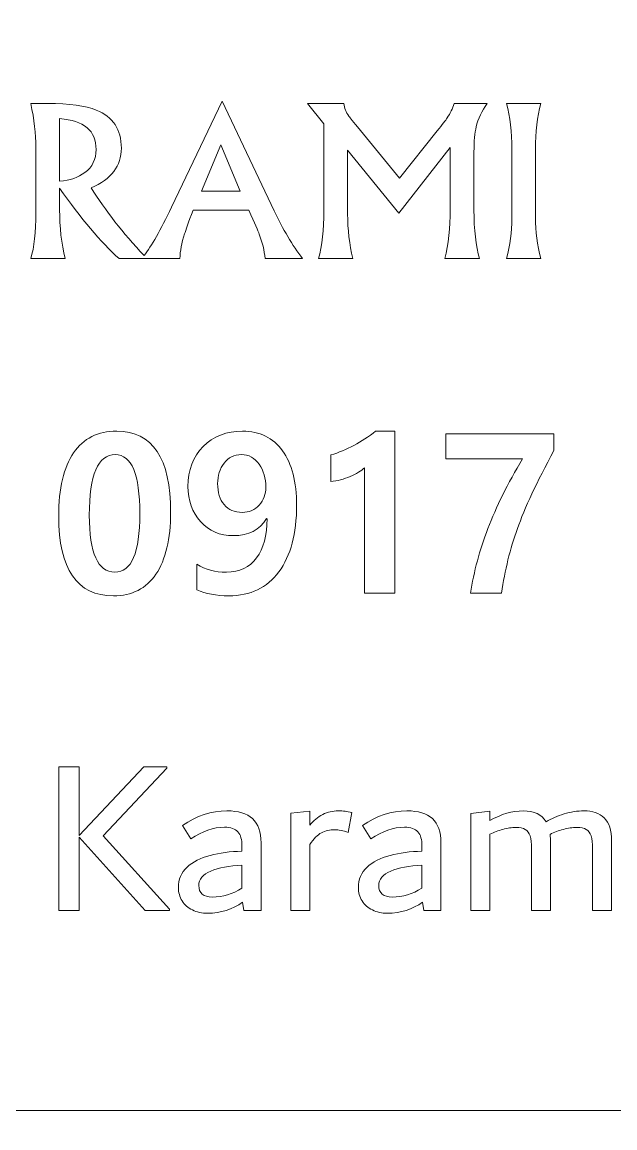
# Model space of a CAD drawing. Header units: millimetres. Extents: x -160 to 532, y -73 to 132.
# Drawn here: x -7.05 to 2.73, y -62.57 to -44.35 of the extents above; entities that cross this region are included whole.
import ezdxf

# ---------------------------------------------------------------- set-up
doc = ezdxf.new("R2010")
doc.units = ezdxf.units.MM
doc.header["$MEASUREMENT"] = 0
doc.layers.add('Layer 1', color=7, linetype='Continuous')

msp = doc.modelspace()

# ---------------------------------------------------------------- linework, layer by layer
at = {"layer": 'Layer 1', "color": 250, "lineweight": 18}
for points in [[(-31.4052, -68.1438), (-31.4052, -68.1438), (-31.4052, 127.4564), (-31.4052, 127.4564), (-31.4052, 130.2103), (-29.1591, 132.4564), (-26.4052, 132.4564), (-26.4052, 132.4564), (139.1948, 132.4564), (139.1948, 132.4564), (141.9487, 132.4564), (144.1948, 130.2101), (144.1948, 127.4564), (144.1948, 127.4564), (144.1948, -68.1438), (144.1948, -68.1438), (144.1948, -70.8975), (141.9485, -73.1438), (139.1948, -73.1438), (139.1948, -73.1438), (-26.4052, -73.1438), (-26.4052, -73.1438), (-29.1589, -73.1438), (-31.4052, -70.8976), (-31.4052, -68.1438)], [(-16.8566, -12.2804), (-16.8566, -12.2804), (25.6434, -12.2804), (25.6434, -12.2804), (27.7088, -12.2804), (29.3934, -13.965), (29.3934, -16.0304), (29.3934, -16.0304), (29.3934, -58.5304), (29.3934, -58.5304), (29.3934, -60.5958), (27.7088, -62.2804), (25.6434, -62.2804), (25.6434, -62.2804), (-16.8566, -62.2804), (-16.8566, -62.2804), (-18.922, -62.2804), (-20.6066, -60.5958), (-20.6066, -58.5304), (-20.6066, -58.5304), (-20.6066, -16.0304), (-20.6066, -16.0304), (-20.6066, -13.965), (-18.922, -12.2804), (-16.8566, -12.2804)]]:
    msp.add_open_spline(points, degree=3, knots=[0, 0, 0, 0, 0.125, 0.125, 0.125, 0.25, 0.25, 0.25, 0.375, 0.375, 0.375, 0.5, 0.5, 0.5, 0.625, 0.625, 0.625, 0.75, 0.75, 0.75, 0.875, 0.875, 0.875, 1, 1, 1, 1], dxfattribs=at)
at = {"layer": 'Layer 1', "color": 250, "lineweight": 9}
for points, knots in [([(-2.4249, -48.2455), (-2.4249, -48.2455), (-3.0435, -48.2455), (-3.0435, -48.2455), (-3.0572, -48.11), (-3.0887, -47.9743), (-3.1401, -47.8399), (-3.1568, -47.7934), (-3.2145, -47.6628), (-3.3123, -47.4467), (-3.3123, -47.4467), (-4.2306, -47.4467), (-4.2306, -47.4467), (-4.3068, -47.648), (-4.3538, -47.7786), (-4.3718, -47.8381), (-4.4189, -47.9873), (-4.4443, -48.1229), (-4.448, -48.2455), (-4.448, -48.2455), (-4.9898, -48.2455), (-4.9898, -48.2455), (-4.9898, -48.2455), (-5.0777, -48.2455), (-5.0777, -48.2455), (-5.0777, -48.2455), (-5.4506, -48.2455), (-5.4506, -48.2455), (-5.7546, -47.9706), (-6.0816, -47.583), (-6.4314, -47.0826), (-6.4314, -47.0826), (-6.4314, -47.4387), (-6.4314, -47.4387), (-6.4314, -47.7284), (-6.4017, -47.9972), (-6.3423, -48.2455), (-6.3423, -48.2455), (-6.9089, -48.2455), (-6.9089, -48.2455), (-6.8507, -48.0604), (-6.8216, -47.8071), (-6.8216, -47.4863), (-6.8216, -47.4863), (-6.8216, -46.4101), (-6.8216, -46.4101), (-6.8216, -46.1934), (-6.8507, -45.9531), (-6.9089, -45.6893), (-6.9089, -45.6893), (-6.6278, -45.6893), (-6.6278, -45.6893), (-6.2699, -45.6893), (-6.003, -45.7252), (-5.8264, -45.7964), (-5.5509, -45.9085), (-5.4134, -46.1178), (-5.4134, -46.4243), (-5.4134, -46.7179), (-5.5794, -46.9364), (-5.9113, -47.0789), (-5.6795, -47.45), (-5.3881, -47.8223), (-5.0371, -48.1956), (-4.9175, -48.04), (-4.7676, -47.7737), (-4.5879, -47.3978), (-4.5879, -47.3978), (-3.7513, -45.6521), (-3.7513, -45.6521), (-3.7513, -45.6521), (-2.893, -47.456), (-2.893, -47.456), (-2.7494, -47.7619), (-2.5933, -48.025), (-2.4249, -48.2455)], [0, 0, 0, 0, 0.04, 0.04, 0.04, 0.08, 0.08, 0.08, 0.12, 0.12, 0.12, 0.16, 0.16, 0.16, 0.2, 0.2, 0.2, 0.24, 0.24, 0.24, 0.28, 0.28, 0.28, 0.32, 0.32, 0.32, 0.36, 0.36, 0.36, 0.4, 0.4, 0.4, 0.44, 0.44, 0.44, 0.48, 0.48, 0.48, 0.52, 0.52, 0.52, 0.56, 0.56, 0.56, 0.6, 0.6, 0.6, 0.64, 0.64, 0.64, 0.68, 0.68, 0.68, 0.72, 0.72, 0.72, 0.76, 0.76, 0.76, 0.8, 0.8, 0.8, 0.84, 0.84, 0.84, 0.88, 0.88, 0.88, 0.92, 0.92, 0.92, 0.96, 0.96, 0.96, 1, 1, 1, 1]), ([(0.6212, -45.6893), (0.5307, -45.8137), (0.4695, -45.9413), (0.4385, -46.0707), (0.4143, -46.1723), (0.402, -46.311), (0.402, -46.4863), (0.402, -46.4863), (0.402, -47.4448), (0.402, -47.4448), (0.402, -47.7681), (0.4317, -48.035), (0.4911, -48.2455), (0.4911, -48.2455), (-0.0774, -48.2455), (-0.0774, -48.2455), (-0.0179, -48.0109), (0.0118, -47.739), (0.0118, -47.4306), (0.0118, -47.4306), (0.0118, -46.4119), (0.0118, -46.4119), (0.0118, -46.4119), (-0.8353, -47.4938), (-0.8353, -47.4938), (-0.8353, -47.4938), (-1.6824, -46.4572), (-1.6824, -46.4572), (-1.6824, -46.4572), (-1.6824, -47.5068), (-1.6824, -47.5068), (-1.6824, -47.7656), (-1.6533, -48.0121), (-1.5951, -48.2455), (-1.5951, -48.2455), (-2.1617, -48.2455), (-2.1617, -48.2455), (-2.1022, -48.0338), (-2.0726, -47.7693), (-2.0726, -47.4522), (-2.0726, -47.4522), (-2.0726, -46.0231), (-2.0726, -46.0231), (-2.0726, -46.0231), (-2.3413, -45.6893), (-2.3413, -45.6893), (-2.3413, -45.6893), (-1.7456, -45.6893), (-1.7456, -45.6893), (-1.7357, -45.7629), (-1.7085, -45.8323), (-1.6639, -45.8961), (-1.6613, -45.9011), (-1.613, -45.9605), (-1.5183, -46.0745), (-1.5183, -46.0745), (-0.8254, -46.9166), (-0.8254, -46.9166), (-0.8254, -46.9166), (-0.203, -46.1395), (-0.203, -46.1395), (-0.1182, -46.0342), (-0.0637, -45.9636), (-0.0395, -45.9271), (0.01, -45.8522), (0.0484, -45.7729), (0.075, -45.6893), (0.075, -45.6893), (0.6212, -45.6893), (0.6212, -45.6893)], [0, 0, 0, 0, 0.0434783, 0.0434783, 0.0434783, 0.0869565, 0.0869565, 0.0869565, 0.1304348, 0.1304348, 0.1304348, 0.173913, 0.173913, 0.173913, 0.2173913, 0.2173913, 0.2173913, 0.2608696, 0.2608696, 0.2608696, 0.3043478, 0.3043478, 0.3043478, 0.3478261, 0.3478261, 0.3478261, 0.3913043, 0.3913043, 0.3913043, 0.4347826, 0.4347826, 0.4347826, 0.4782609, 0.4782609, 0.4782609, 0.5217391, 0.5217391, 0.5217391, 0.5652174, 0.5652174, 0.5652174, 0.6086957, 0.6086957, 0.6086957, 0.6521739, 0.6521739, 0.6521739, 0.6956522, 0.6956522, 0.6956522, 0.7391304, 0.7391304, 0.7391304, 0.7826087, 0.7826087, 0.7826087, 0.826087, 0.826087, 0.826087, 0.8695652, 0.8695652, 0.8695652, 0.9130435, 0.9130435, 0.9130435, 0.9565217, 0.9565217, 0.9565217, 1, 1, 1, 1]), ([(1.5055, -48.2455), (1.5055, -48.2455), (0.9389, -48.2455), (0.9389, -48.2455), (0.997, -48.0201), (1.0262, -47.8016), (1.0262, -47.5885), (1.0262, -47.5885), (1.0262, -46.4448), (1.0262, -46.4448), (1.0262, -46.1574), (0.997, -45.906), (0.9389, -45.6893), (0.9389, -45.6893), (1.5055, -45.6893), (1.5055, -45.6893), (1.446, -45.906), (1.4163, -46.1574), (1.4163, -46.4448), (1.4163, -46.4448), (1.4163, -47.5699), (1.4163, -47.5699), (1.4163, -47.7953), (1.446, -48.0201), (1.5055, -48.2455)], [0, 0, 0, 0, 0.125, 0.125, 0.125, 0.25, 0.25, 0.25, 0.375, 0.375, 0.375, 0.5, 0.5, 0.5, 0.625, 0.625, 0.625, 0.75, 0.75, 0.75, 0.875, 0.875, 0.875, 1, 1, 1, 1]), ([(-5.8296, -46.4454), (-5.8296, -46.1376), (-6.0302, -45.9685), (-6.4314, -45.9381), (-6.4314, -45.9381), (-6.4314, -46.9711), (-6.4314, -46.9711), (-6.2599, -46.9532), (-6.1218, -46.9055), (-6.0172, -46.8281), (-5.8921, -46.7352), (-5.8296, -46.6076), (-5.8296, -46.4454)], [0, 0, 0, 0, 0.25, 0.25, 0.25, 0.5, 0.5, 0.5, 0.75, 0.75, 0.75, 1, 1, 1, 1]), ([(-3.4553, -47.1309), (-3.4553, -47.1309), (-3.7712, -46.3704), (-3.7712, -46.3704), (-3.7712, -46.3704), (-4.0944, -47.1309), (-4.0944, -47.1309), (-4.0944, -47.1309), (-3.4553, -47.1309), (-3.4553, -47.1309)], [0, 0, 0, 0, 0.3333333, 0.3333333, 0.3333333, 0.6666667, 0.6666667, 0.6666667, 1, 1, 1, 1]), ([(-6.4464, -52.4873), (-6.4464, -52.031), (-6.3649, -51.6836), (-6.2019, -51.4457), (-6.0382, -51.2072), (-5.8009, -51.0878), (-5.4893, -51.0878), (-4.8974, -51.0878), (-4.6016, -51.5344), (-4.6016, -52.4265), (-4.6016, -52.8664), (-4.6825, -53.2052), (-4.8431, -53.4437), (-5.0044, -53.6816), (-5.2374, -53.801), (-5.5429, -53.801), (-6.1453, -53.801), (-6.4464, -53.3628), (-6.4464, -52.4873)], [0, 0, 0, 0, 0.1666667, 0.1666667, 0.1666667, 0.3333333, 0.3333333, 0.3333333, 0.5, 0.5, 0.5, 0.6666667, 0.6666667, 0.6666667, 0.8333333, 0.8333333, 0.8333333, 1, 1, 1, 1]), ([(-4.1684, -53.2808), (-4.0279, -53.3683), (-3.8654, -53.4122), (-3.6799, -53.4122), (-3.4626, -53.4122), (-3.2966, -53.3342), (-3.1827, -53.1778), (-3.0684, -53.0215), (-3.0112, -52.8061), (-3.0112, -52.5317), (-3.0112, -52.5317), (-3.0203, -52.528), (-3.0203, -52.528), (-3.1335, -52.7159), (-3.3148, -52.8098), (-3.566, -52.8098), (-3.7881, -52.8098), (-3.9689, -52.7325), (-4.1076, -52.5774), (-4.2469, -52.4222), (-4.3163, -52.23), (-4.3163, -52.0006), (-4.3163, -51.7309), (-4.2324, -51.5113), (-4.0651, -51.3422), (-3.8971, -51.1724), (-3.6805, -51.0878), (-3.4146, -51.0878), (-3.1316, -51.0878), (-2.912, -51.1955), (-2.7561, -51.4104), (-2.6011, -51.6256), (-2.5232, -51.9251), (-2.5232, -52.3091), (-2.5232, -52.7763), (-2.6205, -53.1414), (-2.8153, -53.4054), (-3.0099, -53.6689), (-3.2862, -53.801), (-3.6427, -53.801), (-3.8466, -53.801), (-4.0224, -53.7681), (-4.1684, -53.703), (-4.1684, -53.703), (-4.1684, -53.2808), (-4.1684, -53.2808)], [0, 0, 0, 0, 0.0666667, 0.0666667, 0.0666667, 0.1333333, 0.1333333, 0.1333333, 0.2, 0.2, 0.2, 0.2666667, 0.2666667, 0.2666667, 0.3333333, 0.3333333, 0.3333333, 0.4, 0.4, 0.4, 0.4666667, 0.4666667, 0.4666667, 0.5333333, 0.5333333, 0.5333333, 0.6, 0.6, 0.6, 0.6666667, 0.6666667, 0.6666667, 0.7333333, 0.7333333, 0.7333333, 0.8, 0.8, 0.8, 0.8666667, 0.8666667, 0.8666667, 0.9333333, 0.9333333, 0.9333333, 1, 1, 1, 1]), ([(-0.906, -51.0878), (-0.906, -51.0878), (-0.906, -53.7547), (-0.906, -53.7547), (-0.906, -53.7547), (-1.4031, -53.7547), (-1.4031, -53.7547), (-1.4031, -53.7547), (-1.4031, -51.6921), (-1.4031, -51.6921), (-1.4591, -51.7431), (-1.5381, -51.7906), (-1.6404, -51.835), (-1.7426, -51.8789), (-1.849, -51.9074), (-1.9592, -51.9201), (-1.9592, -51.9201), (-1.9592, -51.4803), (-1.9592, -51.4803), (-1.6981, -51.4017), (-1.4511, -51.271), (-1.2199, -51.0878), (-1.2199, -51.0878), (-0.906, -51.0878), (-0.906, -51.0878)], [0, 0, 0, 0, 0.125, 0.125, 0.125, 0.25, 0.25, 0.25, 0.375, 0.375, 0.375, 0.5, 0.5, 0.5, 0.625, 0.625, 0.625, 0.75, 0.75, 0.75, 0.875, 0.875, 0.875, 1, 1, 1, 1]), ([(1.72, -51.4055), (1.4383, -51.9293), (1.2376, -52.3589), (1.1177, -52.693), (0.9972, -53.0276), (0.9108, -53.3818), (0.8573, -53.7547), (0.8573, -53.7547), (0.3437, -53.7547), (0.3437, -53.7547), (0.3997, -53.4042), (0.4958, -53.0501), (0.6316, -52.693), (0.7679, -52.3359), (0.9583, -51.953), (1.2029, -51.5442), (1.2029, -51.5442), (-0.0646, -51.5442), (-0.0646, -51.5442), (-0.0646, -51.5442), (-0.0646, -51.1305), (-0.0646, -51.1305), (-0.0646, -51.1305), (1.72, -51.1305), (1.72, -51.1305), (1.72, -51.1305), (1.72, -51.4055), (1.72, -51.4055)], [0, 0, 0, 0, 0.1111111, 0.1111111, 0.1111111, 0.2222222, 0.2222222, 0.2222222, 0.3333333, 0.3333333, 0.3333333, 0.4444444, 0.4444444, 0.4444444, 0.5555556, 0.5555556, 0.5555556, 0.6666667, 0.6666667, 0.6666667, 0.7777778, 0.7777778, 0.7777778, 0.8888889, 0.8888889, 0.8888889, 1, 1, 1, 1]), ([(-5.942, -52.4745), (-5.942, -53.0999), (-5.8021, -53.4122), (-5.5215, -53.4122), (-5.2472, -53.4122), (-5.1097, -53.0915), (-5.1097, -52.4496), (-5.1097, -51.7998), (-5.2441, -51.4748), (-5.5125, -51.4748), (-5.7991, -51.4748), (-5.942, -51.8082), (-5.942, -52.4745)], [0, 0, 0, 0, 0.25, 0.25, 0.25, 0.5, 0.5, 0.5, 0.75, 0.75, 0.75, 1, 1, 1, 1]), ([(-3.8259, -51.9524), (-3.8259, -52.0973), (-3.79, -52.2129), (-3.7181, -52.2981), (-3.6463, -52.3839), (-3.5466, -52.4265), (-3.4194, -52.4265), (-3.3057, -52.4265), (-3.2125, -52.3863), (-3.1396, -52.3054), (-3.0672, -52.2245), (-3.0313, -52.1265), (-3.0313, -52.0115), (-3.0313, -51.8655), (-3.0678, -51.7396), (-3.1413, -51.6336), (-3.215, -51.5278), (-3.3129, -51.4748), (-3.434, -51.4748), (-3.5539, -51.4748), (-3.6494, -51.5217), (-3.72, -51.6153), (-3.7906, -51.7095), (-3.8259, -51.8216), (-3.8259, -51.9524)], [0, 0, 0, 0, 0.125, 0.125, 0.125, 0.25, 0.25, 0.25, 0.375, 0.375, 0.375, 0.5, 0.5, 0.5, 0.625, 0.625, 0.625, 0.75, 0.75, 0.75, 0.875, 0.875, 0.875, 1, 1, 1, 1]), ([(-5.7137, -57.7569), (-5.7137, -57.7569), (-4.6184, -58.9653), (-4.6184, -58.9653), (-4.6184, -58.9653), (-4.6184, -58.9873), (-4.6184, -58.9873), (-4.6184, -58.9873), (-5.0237, -58.9873), (-5.0237, -58.9873), (-5.0237, -58.9873), (-6.108, -57.7788), (-6.108, -57.7788), (-6.108, -57.7788), (-6.108, -58.9873), (-6.108, -58.9873), (-6.108, -58.9873), (-6.4438, -58.9873), (-6.4438, -58.9873), (-6.4438, -58.9873), (-6.4438, -56.6216), (-6.4438, -56.6216), (-6.4438, -56.6216), (-6.108, -56.6216), (-6.108, -56.6216), (-6.108, -56.6216), (-6.108, -57.7497), (-6.108, -57.7497), (-6.108, -57.7497), (-5.0456, -56.6216), (-5.0456, -56.6216), (-5.0456, -56.6216), (-4.6623, -56.6216), (-4.6623, -56.6216), (-4.6623, -56.6216), (-4.6623, -56.6435), (-4.6623, -56.6435), (-4.6623, -56.6435), (-5.7137, -57.7569), (-5.7137, -57.7569)], [0, 0, 0, 0, 0.0769231, 0.0769231, 0.0769231, 0.1538462, 0.1538462, 0.1538462, 0.2307692, 0.2307692, 0.2307692, 0.3076923, 0.3076923, 0.3076923, 0.3846154, 0.3846154, 0.3846154, 0.4615385, 0.4615385, 0.4615385, 0.5384615, 0.5384615, 0.5384615, 0.6153846, 0.6153846, 0.6153846, 0.6923077, 0.6923077, 0.6923077, 0.7692308, 0.7692308, 0.7692308, 0.8461538, 0.8461538, 0.8461538, 0.9230769, 0.9230769, 0.9230769, 1, 1, 1, 1]), ([(-3.6729, -57.3444), (-3.4854, -57.3444), (-3.3449, -57.3869), (-3.2512, -57.4722), (-3.1575, -57.5574), (-3.1106, -57.6911), (-3.1106, -57.8738), (-3.1106, -57.8738), (-3.1106, -58.9873), (-3.1106, -58.9873), (-3.1106, -58.9873), (-3.3955, -58.9873), (-3.3955, -58.9873), (-3.3955, -58.9873), (-3.4136, -58.8485), (-3.4136, -58.8485), (-3.5816, -58.9702), (-3.7752, -59.0309), (-3.9941, -59.0309), (-4.0866, -59.0309), (-4.1694, -59.0134), (-4.2423, -58.9781), (-4.3154, -58.9428), (-4.3721, -58.893), (-4.4122, -58.8284), (-4.4524, -58.7639), (-4.4724, -58.6903), (-4.4724, -58.6076), (-4.4724, -58.4737), (-4.425, -58.3623), (-4.33, -58.2735), (-4.2351, -58.1847), (-4.1085, -58.1196), (-3.9503, -58.0782), (-3.7921, -58.0368), (-3.6169, -58.0138), (-3.4246, -58.0088), (-3.4246, -58.0088), (-3.4246, -57.9285), (-3.4246, -57.9285), (-3.4246, -57.819), (-3.4465, -57.7393), (-3.4903, -57.6894), (-3.5341, -57.6396), (-3.6084, -57.6145), (-3.713, -57.6145), (-3.8908, -57.6145), (-4.0756, -57.6778), (-4.2679, -57.8044), (-4.2679, -57.8044), (-4.4067, -57.5853), (-4.4067, -57.5853), (-4.173, -57.4248), (-3.9283, -57.3444), (-3.6729, -57.3444)], [0, 0, 0, 0, 0.0555556, 0.0555556, 0.0555556, 0.1111111, 0.1111111, 0.1111111, 0.1666667, 0.1666667, 0.1666667, 0.2222222, 0.2222222, 0.2222222, 0.2777778, 0.2777778, 0.2777778, 0.3333333, 0.3333333, 0.3333333, 0.3888889, 0.3888889, 0.3888889, 0.4444444, 0.4444444, 0.4444444, 0.5, 0.5, 0.5, 0.5555556, 0.5555556, 0.5555556, 0.6111111, 0.6111111, 0.6111111, 0.6666667, 0.6666667, 0.6666667, 0.7222222, 0.7222222, 0.7222222, 0.7777778, 0.7777778, 0.7777778, 0.8333333, 0.8333333, 0.8333333, 0.8888889, 0.8888889, 0.8888889, 0.9444444, 0.9444444, 0.9444444, 1, 1, 1, 1]), ([(-1.8365, -57.3444), (-1.7951, -57.3444), (-1.7575, -57.3467), (-1.7233, -57.3516), (-1.6893, -57.3565), (-1.6527, -57.3639), (-1.6138, -57.3735), (-1.6138, -57.3735), (-1.6724, -57.6985), (-1.6724, -57.6985), (-1.755, -57.6693), (-1.8304, -57.6547), (-1.8987, -57.6547), (-1.9765, -57.6547), (-2.0482, -57.6717), (-2.114, -57.7058), (-2.1797, -57.7399), (-2.243, -57.8044), (-2.3039, -57.8993), (-2.3039, -57.8993), (-2.3039, -58.9873), (-2.3039, -58.9873), (-2.3039, -58.9873), (-2.6178, -58.9873), (-2.6178, -58.9873), (-2.6178, -58.9873), (-2.6178, -57.3845), (-2.6178, -57.3845), (-2.6178, -57.3845), (-2.3039, -57.3516), (-2.3039, -57.3516), (-2.3039, -57.3516), (-2.3039, -57.5817), (-2.3039, -57.5817), (-2.243, -57.5038), (-2.1725, -57.4448), (-2.0921, -57.4046), (-2.0118, -57.3645), (-1.9266, -57.3444), (-1.8365, -57.3444)], [0, 0, 0, 0, 0.0769231, 0.0769231, 0.0769231, 0.1538462, 0.1538462, 0.1538462, 0.2307692, 0.2307692, 0.2307692, 0.3076923, 0.3076923, 0.3076923, 0.3846154, 0.3846154, 0.3846154, 0.4615385, 0.4615385, 0.4615385, 0.5384615, 0.5384615, 0.5384615, 0.6153846, 0.6153846, 0.6153846, 0.6923077, 0.6923077, 0.6923077, 0.7692308, 0.7692308, 0.7692308, 0.8461538, 0.8461538, 0.8461538, 0.9230769, 0.9230769, 0.9230769, 1, 1, 1, 1]), ([(-0.7049, -57.3444), (-0.5175, -57.3444), (-0.3769, -57.3869), (-0.2832, -57.4722), (-0.1895, -57.5574), (-0.1426, -57.6911), (-0.1426, -57.8738), (-0.1426, -57.8738), (-0.1426, -58.9873), (-0.1426, -58.9873), (-0.1426, -58.9873), (-0.4274, -58.9873), (-0.4274, -58.9873), (-0.4274, -58.9873), (-0.4456, -58.8485), (-0.4456, -58.8485), (-0.6136, -58.9702), (-0.8071, -59.0309), (-1.0261, -59.0309), (-1.1186, -59.0309), (-1.2014, -59.0134), (-1.2743, -58.9781), (-1.3474, -58.9428), (-1.404, -58.893), (-1.4441, -58.8284), (-1.4842, -58.7639), (-1.5044, -58.6903), (-1.5044, -58.6076), (-1.5044, -58.4737), (-1.4569, -58.3623), (-1.362, -58.2735), (-1.2671, -58.1847), (-1.1405, -58.1196), (-0.9823, -58.0782), (-0.824, -58.0368), (-0.6489, -58.0138), (-0.4566, -58.0088), (-0.4566, -58.0088), (-0.4566, -57.9285), (-0.4566, -57.9285), (-0.4566, -57.819), (-0.4786, -57.7393), (-0.5223, -57.6894), (-0.5661, -57.6396), (-0.6404, -57.6145), (-0.745, -57.6145), (-0.9227, -57.6145), (-1.1076, -57.6778), (-1.2998, -57.8044), (-1.2998, -57.8044), (-1.4387, -57.5853), (-1.4387, -57.5853), (-1.205, -57.4248), (-0.9604, -57.3444), (-0.7049, -57.3444)], [0, 0, 0, 0, 0.0555556, 0.0555556, 0.0555556, 0.1111111, 0.1111111, 0.1111111, 0.1666667, 0.1666667, 0.1666667, 0.2222222, 0.2222222, 0.2222222, 0.2777778, 0.2777778, 0.2777778, 0.3333333, 0.3333333, 0.3333333, 0.3888889, 0.3888889, 0.3888889, 0.4444444, 0.4444444, 0.4444444, 0.5, 0.5, 0.5, 0.5555556, 0.5555556, 0.5555556, 0.6111111, 0.6111111, 0.6111111, 0.6666667, 0.6666667, 0.6666667, 0.7222222, 0.7222222, 0.7222222, 0.7777778, 0.7777778, 0.7777778, 0.8333333, 0.8333333, 0.8333333, 0.8888889, 0.8888889, 0.8888889, 0.9444444, 0.9444444, 0.9444444, 1, 1, 1, 1]), ([(2.2158, -57.3444), (2.3545, -57.3444), (2.4652, -57.3833), (2.548, -57.4612), (2.6306, -57.5391), (2.6721, -57.6656), (2.6721, -57.8409), (2.6721, -57.8409), (2.6721, -58.9873), (2.6721, -58.9873), (2.6721, -58.9873), (2.3581, -58.9873), (2.3581, -58.9873), (2.3581, -58.9873), (2.3581, -57.9685), (2.3581, -57.9685), (2.3581, -57.8786), (2.3496, -57.8086), (2.3326, -57.7587), (2.3155, -57.7088), (2.2888, -57.673), (2.2522, -57.6511), (2.2158, -57.6292), (2.1647, -57.6182), (2.099, -57.6182), (2.0284, -57.6182), (1.9541, -57.6286), (1.8763, -57.6493), (1.7983, -57.6699), (1.7254, -57.6973), (1.6572, -57.7313), (1.6621, -57.7801), (1.6645, -57.8165), (1.6645, -57.8409), (1.6645, -57.8409), (1.6645, -58.9873), (1.6645, -58.9873), (1.6645, -58.9873), (1.3506, -58.9873), (1.3506, -58.9873), (1.3506, -58.9873), (1.3506, -57.9685), (1.3506, -57.9685), (1.3506, -57.8786), (1.3426, -57.8086), (1.3268, -57.7587), (1.3109, -57.7088), (1.2848, -57.673), (1.2484, -57.6511), (1.2117, -57.6292), (1.1607, -57.6182), (1.095, -57.6182), (1.0269, -57.6182), (0.955, -57.6286), (0.8796, -57.6493), (0.8042, -57.6699), (0.7323, -57.696), (0.6641, -57.7277), (0.6641, -57.7277), (0.6641, -58.9873), (0.6641, -58.9873), (0.6641, -58.9873), (0.3502, -58.9873), (0.3502, -58.9873), (0.3502, -58.9873), (0.3502, -57.388), (0.3502, -57.388), (0.3502, -57.388), (0.6641, -57.3516), (0.6641, -57.3516), (0.6641, -57.3516), (0.6641, -57.505), (0.6641, -57.505), (0.8515, -57.3979), (1.0341, -57.3444), (1.2117, -57.3444), (1.3919, -57.3444), (1.5184, -57.404), (1.5914, -57.5234), (1.6791, -57.4722), (1.7782, -57.4296), (1.889, -57.3955), (1.9998, -57.3615), (2.1087, -57.3444), (2.2158, -57.3444)], [0, 0, 0, 0, 0.0357143, 0.0357143, 0.0357143, 0.0714286, 0.0714286, 0.0714286, 0.1071429, 0.1071429, 0.1071429, 0.1428571, 0.1428571, 0.1428571, 0.1785714, 0.1785714, 0.1785714, 0.2142857, 0.2142857, 0.2142857, 0.25, 0.25, 0.25, 0.2857143, 0.2857143, 0.2857143, 0.3214286, 0.3214286, 0.3214286, 0.3571429, 0.3571429, 0.3571429, 0.3928571, 0.3928571, 0.3928571, 0.4285714, 0.4285714, 0.4285714, 0.4642857, 0.4642857, 0.4642857, 0.5, 0.5, 0.5, 0.5357143, 0.5357143, 0.5357143, 0.5714286, 0.5714286, 0.5714286, 0.6071429, 0.6071429, 0.6071429, 0.6428571, 0.6428571, 0.6428571, 0.6785714, 0.6785714, 0.6785714, 0.7142857, 0.7142857, 0.7142857, 0.75, 0.75, 0.75, 0.7857143, 0.7857143, 0.7857143, 0.8214286, 0.8214286, 0.8214286, 0.8571429, 0.8571429, 0.8571429, 0.8928571, 0.8928571, 0.8928571, 0.9285714, 0.9285714, 0.9285714, 0.9642857, 0.9642857, 0.9642857, 1, 1, 1, 1]), ([(-4.1365, -58.5748), (-4.1365, -58.638), (-4.1177, -58.6855), (-4.0799, -58.717), (-4.0422, -58.7487), (-3.9856, -58.7645), (-3.9102, -58.7645), (-3.7447, -58.7645), (-3.5829, -58.7159), (-3.4246, -58.6186), (-3.4246, -58.6186), (-3.4246, -58.2389), (-3.4246, -58.2389), (-3.6363, -58.2486), (-3.808, -58.2814), (-3.9393, -58.3375), (-4.0708, -58.3933), (-4.1365, -58.4725), (-4.1365, -58.5748)], [0, 0, 0, 0, 0.1666667, 0.1666667, 0.1666667, 0.3333333, 0.3333333, 0.3333333, 0.5, 0.5, 0.5, 0.6666667, 0.6666667, 0.6666667, 0.8333333, 0.8333333, 0.8333333, 1, 1, 1, 1]), ([(-1.1685, -58.5748), (-1.1685, -58.638), (-1.1496, -58.6855), (-1.1118, -58.717), (-1.0741, -58.7487), (-1.0176, -58.7645), (-0.9421, -58.7645), (-0.7766, -58.7645), (-0.6148, -58.7159), (-0.4566, -58.6186), (-0.4566, -58.6186), (-0.4566, -58.2389), (-0.4566, -58.2389), (-0.6684, -58.2486), (-0.8399, -58.2814), (-0.9713, -58.3375), (-1.1028, -58.3933), (-1.1685, -58.4725), (-1.1685, -58.5748)], [0, 0, 0, 0, 0.1666667, 0.1666667, 0.1666667, 0.3333333, 0.3333333, 0.3333333, 0.5, 0.5, 0.5, 0.6666667, 0.6666667, 0.6666667, 0.8333333, 0.8333333, 0.8333333, 1, 1, 1, 1])]:
    msp.add_open_spline(points, degree=3, knots=knots, dxfattribs=at)

doc.saveas('drawing.dxf')
